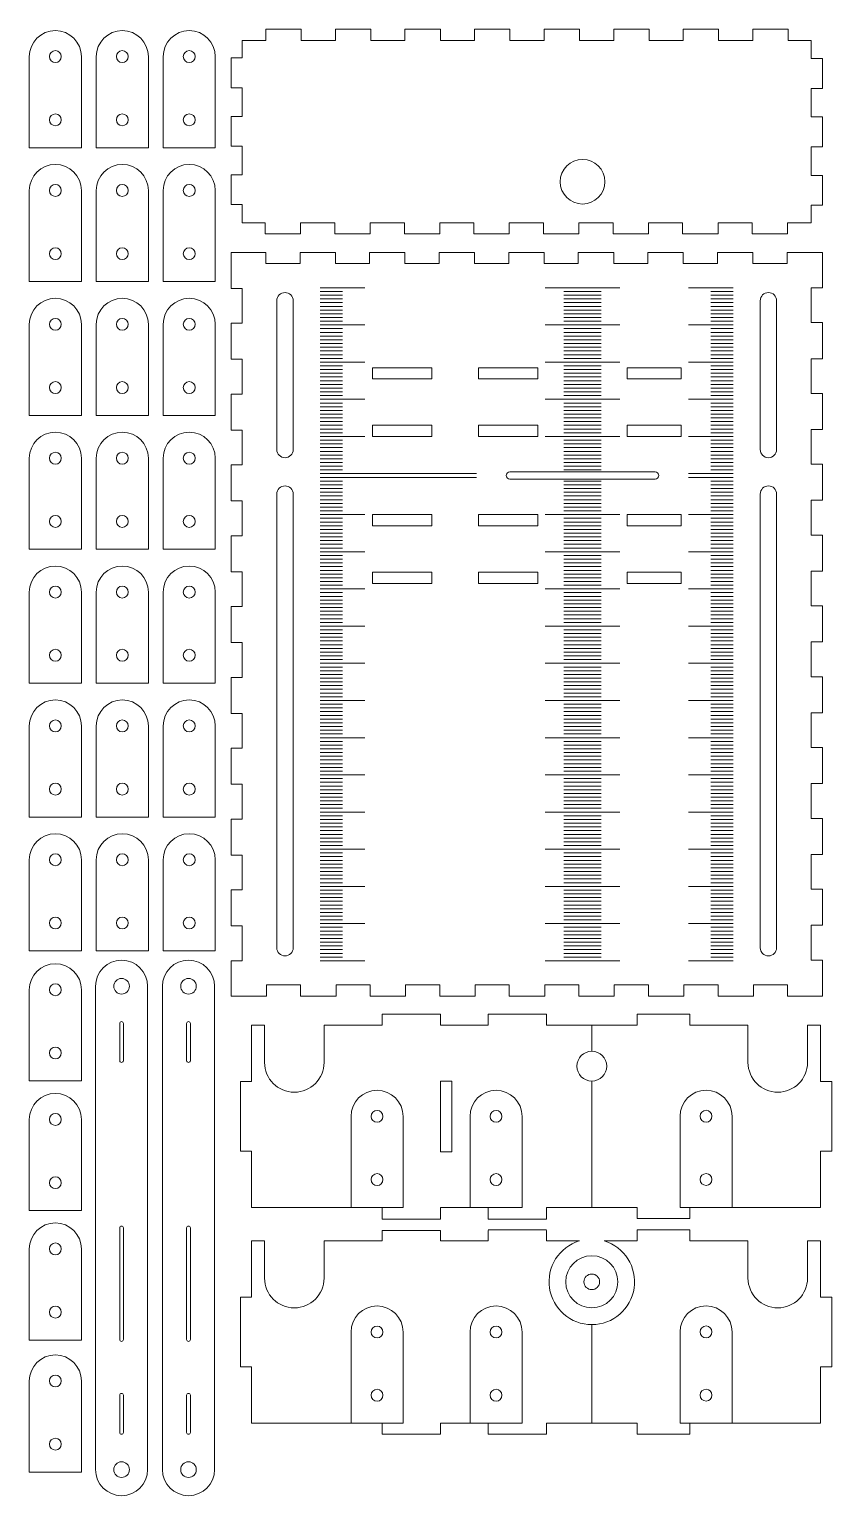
# Model space of a CAD drawing. Extents: x 39 to 549, y 68 to 462.
# Drawn here: x 38.7 to 254.5, y 67.6 to 461.9 of the extents above; entities that cross this region are included whole.
import ezdxf

# ---------------------------------------------------------------- set-up
doc = ezdxf.new("R2010")
doc.units = 0
doc.header["$MEASUREMENT"] = 0
doc.layers.get('0').update_dxf_attribs({"color": 10, "linetype": 'CONTINUOUS', "lineweight": 15})
doc.layers.add('engraving', color=250, linetype='CONTINUOUS', lineweight=0)

msp = doc.modelspace()

# ---------------------------------------------------------------- linework, layer by layer
for p, q in [((105.28, 388.94), (105.28, 348.94)), ((109.68, 348.94), (109.68, 388.94)), ((235.28, 348.94), (235.28, 388.94)), ((239.68, 388.94), (239.68, 348.94)), ((167.98, 342.94), (187.48, 342.94)), ((206.98, 340.94), (167.98, 340.94)), ((187.48, 342.94), (206.98, 342.94)), ((105.28, 336.94), (105.28, 214.94)), ((109.68, 214.94), (109.68, 336.94)), ((235.28, 214.94), (235.28, 336.94)), ((239.68, 336.94), (239.68, 214.94)), ((56.53, 74.59), (56.53, 204.59)), ((70.53, 204.59), (70.53, 74.59)), ((74.53, 74.59), (74.53, 204.59)), ((88.53, 204.59), (88.53, 74.59)), ((63.03, 194.59), (63.03, 184.59)), ((64.03, 194.59), (64.03, 184.59)), ((81.03, 194.59), (81.03, 184.59)), ((82.03, 194.59), (82.03, 184.59)), ((63.03, 109.59), (63.03, 139.59)), ((64.03, 139.59), (64.03, 109.59)), ((81.03, 109.59), (81.03, 139.59)), ((82.03, 139.59), (82.03, 109.59)), ((63.03, 84.59), (63.03, 94.59)), ((64.03, 84.59), (64.03, 94.59)), ((81.03, 84.59), (81.03, 94.59)), ((82.03, 84.59), (82.03, 94.59))]:
    msp.add_line(p, q)
at = {"linetype": 'ByBlock'}
for p, q in [((101.98, 194.1), (101.98, 184.1)), ((117.98, 194.1), (117.98, 184.1)), ((133.64, 197.1), (149.32, 197.1)), ((133.64, 197.1), (133.64, 196.94)), ((133.64, 194.1), (133.64, 196.94)), ((149.32, 197.1), (149.32, 196.94)), ((149.32, 194.1), (149.32, 196.94)), ((161.98, 194.1), (162.14, 194.1)), ((162.14, 197.1), (177.82, 197.1)), ((162.14, 197.1), (162.14, 196.94)), ((162.14, 194.1), (162.14, 196.94)), ((177.82, 197.1), (177.82, 196.94)), ((177.82, 194.1), (177.82, 196.94)), ((177.98, 194.1), (177.82, 194.1)), ((189.98, 187.1), (189.98, 194.1)), ((201.98, 194.1), (202.14, 194.1)), ((202.14, 194.1), (202.14, 197.1)), ((216.32, 197.1), (202.14, 197.1)), ((216.32, 194.1), (216.32, 197.1)), ((216.48, 194.1), (216.32, 194.1)), ((231.98, 194.1), (231.98, 184.1)), ((247.98, 194.1), (247.98, 184.1)), ((251.35, 194.1), (251.48, 194.1)), ((251.48, 194.1), (251.48, 179.1)), ((98.48, 178.94), (95.48, 178.94)), ((95.48, 160.26), (95.48, 178.94)), ((189.98, 179.1), (189.98, 145.1)), ((251.48, 178.94), (254.48, 178.94)), ((254.48, 160.26), (254.48, 178.94)), ((98.48, 160.26), (95.48, 160.26)), ((251.48, 160.26), (254.48, 160.26)), ((133.48, 145.1), (133.64, 145.1)), ((133.64, 145.1), (133.64, 142.1)), ((133.64, 142.1), (133.64, 141.94)), ((149.48, 145.1), (149.32, 145.1)), ((149.32, 145.1), (149.32, 142.1)), ((149.32, 142.1), (149.32, 141.94)), ((161.98, 145.1), (162.14, 145.1)), ((162.14, 145.1), (162.14, 142.1)), ((162.14, 142.1), (162.14, 141.94)), ((177.98, 145.1), (177.82, 145.1)), ((177.82, 145.1), (177.82, 142.1)), ((177.82, 142.1), (177.82, 141.94)), ((201.98, 145.1), (202.14, 145.1)), ((202.14, 145.1), (202.14, 142.1)), ((202.14, 142.1), (216.32, 142.1)), ((216.48, 145.1), (216.32, 145.1)), ((216.32, 145.1), (216.32, 142.1)), ((221.95, 145.12), (222.11, 145.12)), ((149.32, 141.94), (133.64, 141.94)), ((133.64, 136.1), (133.64, 138.94)), ((133.64, 138.94), (149.32, 138.94)), ((149.32, 136.1), (149.32, 138.94)), ((177.82, 141.94), (162.14, 141.94)), ((162.14, 139.1), (177.82, 139.1)), ((162.14, 136.1), (162.14, 138.94)), ((177.82, 136.1), (177.82, 138.94)), ((202.14, 136.1), (202.14, 139.1)), ((216.32, 139.1), (202.14, 139.1)), ((216.32, 136.1), (216.32, 139.1)), ((101.98, 136.1), (101.98, 126.1)), ((117.98, 136.1), (117.98, 126.1)), ((161.98, 136.1), (162.14, 136.1)), ((177.98, 136.1), (177.82, 136.1)), ((201.98, 136.1), (202.14, 136.1)), ((216.48, 136.1), (216.32, 136.1)), ((231.98, 136.1), (231.98, 126.1)), ((247.98, 136.1), (247.98, 126.1)), ((251.35, 136.1), (251.48, 136.1)), ((251.48, 136.1), (251.48, 121.1)), ((98.48, 120.94), (95.48, 120.94)), ((95.48, 102.26), (95.48, 120.94)), ((251.48, 120.94), (254.48, 120.94)), ((254.48, 102.26), (254.48, 120.94)), ((189.98, 113.6), (189.98, 87.1)), ((98.48, 102.26), (95.48, 102.26)), ((251.48, 102.26), (254.48, 102.26)), ((133.48, 87.1), (133.64, 87.1)), ((133.64, 87.1), (133.64, 84.1)), ((149.48, 87.1), (149.32, 87.1)), ((149.32, 87.1), (149.32, 84.1)), ((161.98, 87.1), (162.14, 87.1)), ((162.14, 87.1), (162.14, 84.1)), ((177.98, 87.1), (177.82, 87.1)), ((177.82, 87.1), (177.82, 84.1)), ((201.98, 87.1), (202.14, 87.1)), ((202.14, 87.1), (202.14, 84.1)), ((216.48, 87.1), (216.32, 87.1)), ((216.32, 87.1), (216.32, 84.1)), ((221.95, 87.12), (222.11, 87.12)), ((149.32, 84.1), (133.64, 84.1)), ((177.82, 84.1), (162.14, 84.1)), ((202.14, 84.1), (216.32, 84.1))]:
    msp.add_line(p, q, dxfattribs=at)
for points in [[(38.73, 454.6), (38.73, 430.1), (52.73, 430.1), (52.73, 454.6, 1)], [(56.73, 454.6), (56.73, 430.1), (70.73, 430.1), (70.73, 454.6, 1)], [(74.73, 454.6), (74.73, 430.1), (88.73, 430.1), (88.73, 454.6, 1)], [(38.73, 418.6), (38.73, 394.1), (52.73, 394.1), (52.73, 418.6, 1)], [(56.73, 418.6), (56.73, 394.1), (70.73, 394.1), (70.73, 418.6, 1)], [(74.73, 418.6), (74.73, 394.1), (88.73, 394.1), (88.73, 418.6, 1)], [(38.73, 382.6), (38.73, 358.1), (52.73, 358.1), (52.73, 382.6, 1)], [(56.73, 382.6), (56.73, 358.1), (70.73, 358.1), (70.73, 382.6, 1)], [(74.73, 382.6), (74.73, 358.1), (88.73, 358.1), (88.73, 382.6, 1)], [(38.73, 346.6), (38.73, 322.1), (52.73, 322.1), (52.73, 346.6, 1)], [(56.73, 346.6), (56.73, 322.1), (70.73, 322.1), (70.73, 346.6, 1)], [(74.73, 346.6), (74.73, 322.1), (88.73, 322.1), (88.73, 346.6, 1)], [(38.73, 310.6), (38.73, 286.1), (52.73, 286.1), (52.73, 310.6, 1)], [(56.73, 310.6), (56.73, 286.1), (70.73, 286.1), (70.73, 310.6, 1)], [(74.73, 310.6), (74.73, 286.1), (88.73, 286.1), (88.73, 310.6, 1)], [(38.73, 274.6), (38.73, 250.1), (52.73, 250.1), (52.73, 274.6, 1)], [(56.73, 274.6), (56.73, 250.1), (70.73, 250.1), (70.73, 274.6, 1)], [(74.73, 274.6), (74.73, 250.1), (88.73, 250.1), (88.73, 274.6, 1)], [(38.73, 238.6), (38.73, 214.1), (52.73, 214.1), (52.73, 238.6, 1)], [(56.73, 238.6), (56.73, 214.1), (70.73, 214.1), (70.73, 238.6, 1)], [(74.73, 238.6), (74.73, 214.1), (88.73, 214.1), (88.73, 238.6, 1)], [(38.73, 203.65), (38.73, 179.15), (52.73, 179.15), (52.73, 203.65, 1)], [(38.73, 168.76), (38.73, 144.26), (52.73, 144.26), (52.73, 168.76, 1)], [(38.73, 133.95), (38.73, 109.45), (52.73, 109.45), (52.73, 133.95, 1)], [(38.73, 98.44), (38.73, 73.94), (52.73, 73.94), (52.73, 98.44, 1)]]:
    msp.add_lwpolyline(points, format="xyb", close=True)
for points in [[(92.98, 422.81), (92.98, 414.79), (95.98, 414.79), (95.98, 409.94), (102.17, 409.94), (102.17, 406.94), (111.69, 406.94), (111.69, 409.94), (120.88, 409.94), (120.88, 406.94), (130.39, 406.94), (130.39, 409.94), (139.58, 409.94), (139.58, 406.94), (149.1, 406.94), (149.1, 409.94), (158.29, 409.94), (158.29, 406.94), (167.8, 406.94), (167.8, 409.94), (177, 409.94), (177, 406.94), (186.51, 406.94), (186.51, 409.94), (195.7, 409.94), (195.7, 406.94), (205.21, 406.94), (205.21, 409.94), (214.41, 409.94), (214.41, 406.94), (223.92, 406.94), (223.92, 409.94), (233.11, 409.94), (233.11, 406.94), (242.63, 406.94), (242.63, 409.94), (248.98, 409.94), (248.98, 414.63), (251.98, 414.63), (251.98, 422.65), (248.98, 422.65), (248.98, 430.35), (251.98, 430.35), (251.98, 438.36), (248.98, 438.36), (248.98, 446.06), (251.98, 446.06), (251.98, 454.08), (248.98, 454.08), (248.98, 458.94), (242.79, 458.94), (242.79, 461.94), (233.27, 461.94), (233.27, 458.94), (224.08, 458.94), (224.08, 461.94), (214.57, 461.94), (214.57, 458.94), (205.37, 458.94), (205.37, 461.94), (195.86, 461.94), (195.86, 458.94), (186.67, 458.94), (186.67, 461.94), (177.16, 461.94), (177.16, 458.94), (167.96, 458.94), (167.96, 461.94), (158.45, 461.94), (158.45, 458.94), (149.26, 458.94), (149.26, 461.94), (139.74, 461.94), (139.74, 458.94), (130.55, 458.94), (130.55, 461.94), (121.04, 461.94), (121.04, 458.94), (111.85, 458.94), (111.85, 461.94), (102.33, 461.94), (102.33, 458.94), (95.98, 458.94), (95.98, 454.24), (92.98, 454.24), (92.98, 446.22), (95.98, 446.22), (95.98, 438.52), (92.98, 438.52), (92.98, 430.51), (95.98, 430.51), (95.98, 422.81), (92.98, 422.81)], [(92.98, 211.46), (92.98, 201.94), (102.49, 201.94), (102.49, 204.94), (111.69, 204.94), (111.69, 201.94), (121.2, 201.94), (121.2, 204.94), (130.39, 204.94), (130.39, 201.94), (139.9, 201.94), (139.9, 204.94), (149.1, 204.94), (149.1, 201.94), (158.61, 201.94), (158.61, 204.94), (167.8, 204.94), (167.8, 201.94), (177.32, 201.94), (177.32, 204.94), (186.51, 204.94), (186.51, 201.94), (196.02, 201.94), (196.02, 204.94), (205.21, 204.94), (205.21, 201.94), (214.73, 201.94), (214.73, 204.94), (223.92, 204.94), (223.92, 201.94), (233.43, 201.94), (233.43, 204.94), (242.63, 204.94), (242.63, 201.94), (251.98, 201.94), (251.98, 211.62), (248.98, 211.62), (248.98, 220.98), (251.98, 220.98), (251.98, 230.67), (248.98, 230.67), (248.98, 240.03), (251.98, 240.03), (251.98, 249.72), (248.98, 249.72), (248.98, 259.08), (251.98, 259.08), (251.98, 268.76), (248.98, 268.76), (248.98, 278.13), (251.98, 278.13), (251.98, 287.81), (248.98, 287.81), (248.98, 297.17), (251.98, 297.17), (251.98, 306.86), (248.98, 306.86), (248.98, 316.22), (251.98, 316.22), (251.98, 325.91), (248.98, 325.91), (248.98, 335.27), (251.98, 335.27), (251.98, 344.95), (248.98, 344.95), (248.98, 354.32), (251.98, 354.32), (251.98, 364), (248.98, 364), (248.98, 373.36), (251.98, 373.36), (251.98, 383.05), (248.98, 383.05), (248.98, 392.41), (251.98, 392.41), (251.98, 401.94), (242.47, 401.94), (242.47, 398.94), (233.27, 398.94), (233.27, 401.94), (223.76, 401.94), (223.76, 398.94), (214.57, 398.94), (214.57, 401.94), (205.05, 401.94), (205.05, 398.94), (195.86, 398.94), (195.86, 401.94), (186.35, 401.94), (186.35, 398.94), (177.16, 398.94), (177.16, 401.94), (167.64, 401.94), (167.64, 398.94), (158.45, 398.94), (158.45, 401.94), (148.94, 401.94), (148.94, 398.94), (139.74, 398.94), (139.74, 401.94), (130.23, 401.94), (130.23, 398.94), (121.04, 398.94), (121.04, 401.94), (111.53, 401.94), (111.53, 398.94), (102.33, 398.94), (102.33, 401.94), (92.98, 401.94), (92.98, 392.25), (95.98, 392.25), (95.98, 382.89), (92.98, 382.89), (92.98, 373.2), (95.98, 373.2), (95.98, 363.84), (92.98, 363.84), (92.98, 354.16), (95.98, 354.16), (95.98, 344.79), (92.98, 344.79), (92.98, 335.11), (95.98, 335.11), (95.98, 325.75), (92.98, 325.75), (92.98, 316.06), (95.98, 316.06), (95.98, 306.7), (92.98, 306.7), (92.98, 297.01), (95.98, 297.01), (95.98, 287.65), (92.98, 287.65), (92.98, 277.97), (95.98, 277.97), (95.98, 268.6), (92.98, 268.6), (92.98, 258.92), (95.98, 258.92), (95.98, 249.56), (92.98, 249.56), (92.98, 239.87), (95.98, 239.87), (95.98, 230.51), (92.98, 230.51), (92.98, 220.82), (95.98, 220.82), (95.98, 211.46), (92.98, 211.46)], [(130.98, 367.94), (146.98, 367.94), (146.98, 370.94), (130.98, 370.94)], [(159.48, 370.94), (175.48, 370.94), (175.48, 367.94), (159.48, 367.94)], [(199.48, 370.94), (213.98, 370.94), (213.98, 367.94), (199.48, 367.94)], [(130.98, 355.44), (146.98, 355.44), (146.98, 352.44), (130.98, 352.44)], [(159.48, 355.44), (175.48, 355.44), (175.48, 352.44), (159.48, 352.44)], [(199.48, 352.44), (213.98, 352.44), (213.98, 355.44), (199.48, 355.44)], [(130.98, 331.44), (146.98, 331.44), (146.98, 328.44), (130.98, 328.44)], [(159.48, 328.44), (175.48, 328.44), (175.48, 331.44), (159.48, 331.44)], [(199.48, 328.44), (213.98, 328.44), (213.98, 331.44), (199.48, 331.44)], [(130.98, 315.94), (146.98, 315.94), (146.98, 312.94), (130.98, 312.94)], [(159.48, 315.94), (175.48, 315.94), (175.48, 312.94), (159.48, 312.94)], [(199.48, 315.94), (213.98, 315.94), (213.98, 312.94), (199.48, 312.94)]]:
    msp.add_lwpolyline(points, close=True)
for points in [[(98.48, 194.1), (101.98, 194.1)], [(98.48, 178.94), (98.48, 194.1)], [(117.98, 194.1), (133.64, 194.1)], [(149.32, 194.1), (162.14, 194.1)], [(177.82, 194.1), (202.14, 194.1)], [(216.32, 194.1), (231.98, 194.1)], [(247.98, 194.1), (251.35, 194.1)], [(251.48, 194.1), (251.48, 178.94)], [(98.48, 145.1), (98.48, 160.26)], [(251.48, 160.26), (251.48, 145.1)], [(133.64, 145.1), (98.48, 145.1)], [(162.14, 145.1), (149.32, 145.1)], [(202.14, 145.1), (177.82, 145.1)], [(251.48, 145.1), (216.32, 145.1)], [(98.48, 136.1), (101.98, 136.1)], [(98.48, 120.94), (98.48, 136.1)], [(117.98, 136.1), (133.64, 136.1)], [(149.32, 136.1), (162.14, 136.1)], [(177.82, 136.1), (186.63, 136.1)], [(193.33, 136.1), (202.14, 136.1)], [(216.32, 136.1), (231.98, 136.1)], [(247.98, 136.1), (251.35, 136.1)], [(251.48, 136.1), (251.48, 120.94)], [(98.48, 87.1), (98.48, 102.26)], [(251.48, 102.26), (251.48, 87.1)], [(133.64, 87.1), (98.48, 87.1)], [(162.14, 87.1), (149.32, 87.1)], [(202.14, 87.1), (177.82, 87.1)], [(251.48, 87.1), (216.32, 87.1)]]:
    msp.add_lwpolyline(points, dxfattribs=at)
msp.add_lwpolyline([(152.32, 160.1), (149.32, 160.1), (149.32, 179.1), (152.32, 179.1)], close=True, dxfattribs=at)
for centre, radius in [((45.73, 454.6), 1.6), ((63.73, 454.6), 1.6), ((81.73, 454.6), 1.6), ((45.73, 437.6), 1.6), ((63.73, 437.6), 1.6), ((81.73, 437.6), 1.6), ((187.48, 420.94), 6), ((45.73, 418.6), 1.6), ((63.73, 418.6), 1.6), ((81.73, 418.6), 1.6), ((45.73, 401.6), 1.6), ((63.73, 401.6), 1.6), ((81.73, 401.6), 1.6), ((45.73, 382.6), 1.6), ((63.73, 382.6), 1.6), ((81.73, 382.6), 1.6), ((45.73, 365.6), 1.6), ((63.73, 365.6), 1.6), ((81.73, 365.6), 1.6), ((45.73, 346.6), 1.6), ((63.73, 346.6), 1.6), ((81.73, 346.6), 1.6), ((45.73, 329.6), 1.6), ((63.73, 329.6), 1.6), ((81.73, 329.6), 1.6), ((45.73, 310.6), 1.6), ((63.73, 310.6), 1.6), ((81.73, 310.6), 1.6), ((45.73, 293.6), 1.6), ((63.73, 293.6), 1.6), ((81.73, 293.6), 1.6), ((45.73, 274.6), 1.6), ((63.73, 274.6), 1.6), ((81.73, 274.6), 1.6), ((45.73, 257.6), 1.6), ((63.73, 257.6), 1.6), ((81.73, 257.6), 1.6), ((45.73, 238.6), 1.6), ((63.73, 238.6), 1.6), ((81.73, 238.6), 1.6), ((45.73, 221.6), 1.6), ((63.73, 221.6), 1.6), ((81.73, 221.6), 1.6), ((45.73, 203.65), 1.6), ((63.53, 204.59), 2.1), ((81.53, 204.59), 2.1), ((45.73, 186.65), 1.6), ((45.73, 168.76), 1.6), ((45.73, 151.76), 1.6), ((45.73, 133.95), 1.6), ((189.98, 125.1), 7), ((189.98, 125.1), 2.1), ((45.73, 116.95), 1.6), ((45.73, 98.44), 1.6), ((45.73, 81.44), 1.6), ((63.53, 74.59), 2.1), ((81.53, 74.59), 2.1)]:
    msp.add_circle(centre, radius)
for centre, radius in [((189.98, 183.1), 4), ((132.23, 169.6), 1.6), ((164.23, 169.6), 1.6), ((164.23, 169.6), 1.6), ((220.7, 169.62), 1.6), ((220.7, 169.62), 1.6), ((132.23, 152.6), 1.6), ((164.23, 152.6), 1.6), ((220.7, 152.62), 1.6), ((132.23, 111.6), 1.6), ((164.23, 111.6), 1.6), ((164.23, 111.6), 1.6), ((220.7, 111.62), 1.6), ((220.7, 111.62), 1.6), ((132.23, 94.6), 1.6), ((164.23, 94.6), 1.6), ((220.7, 94.62), 1.6)]:
    msp.add_circle(centre, radius, dxfattribs=at)
for centre, radius, start, end in [((107.48, 388.94), 2.2, 0, 180), ((237.48, 388.94), 2.2, 0, 180), ((107.48, 348.94), 2.2, 180, 0), ((237.48, 348.94), 2.2, 180, 0), ((167.98, 341.94), 1, 90, 270), ((206.98, 341.94), 1, 270, 90), ((107.48, 336.94), 2.2, 0, 180), ((237.48, 336.94), 2.2, 0, 180), ((107.48, 214.94), 2.2, 180, 0), ((237.48, 214.94), 2.2, 180, 0), ((63.53, 204.59), 7, 0, 180), ((81.53, 204.59), 7, 0, 180), ((63.53, 194.59), 0.5, 0, 180), ((81.53, 194.59), 0.5, 0, 180), ((63.53, 184.59), 0.5, 180, 0), ((81.53, 184.59), 0.5, 180, 0), ((63.53, 139.59), 0.5, 0, 180), ((81.53, 139.59), 0.5, 0, 180), ((63.53, 109.59), 0.5, 180, 0), ((81.53, 109.59), 0.5, 180, 0), ((63.53, 94.59), 0.5, 0, 180), ((81.53, 94.59), 0.5, 0, 180), ((63.53, 84.59), 0.5, 180, 0), ((81.53, 84.59), 0.5, 180, 0), ((63.53, 74.59), 7, 180, 0), ((81.53, 74.59), 7, 180, 0)]:
    msp.add_arc(centre, radius, start, end)
for centre, radius, start, end in [((109.98, 184.1), 8, 180, 0), ((239.98, 184.1), 8, 180, 0), ((189.98, 125.1), 11.5, 106.9574, 73.0426), ((109.98, 126.1), 8, 180, 0), ((239.98, 126.1), 8, 180, 0)]:
    msp.add_arc(centre, radius, start, end, dxfattribs=at)
at = {"layer": 'engraving'}
for p, q in [((116.98, 392.44), (128.98, 392.44)), ((116.98, 391.44), (122.98, 391.44)), ((116.98, 390.44), (122.98, 390.44)), ((187.48, 392.44), (177.48, 392.44)), ((187.48, 392.44), (182.48, 392.44)), ((187.48, 391.44), (182.48, 391.44)), ((187.48, 390.44), (182.48, 390.44)), ((187.48, 392.44), (197.48, 392.44)), ((187.48, 392.44), (192.48, 392.44)), ((187.48, 391.44), (192.48, 391.44)), ((187.48, 390.44), (192.48, 390.44)), ((227.98, 392.44), (215.98, 392.44)), ((227.98, 391.44), (221.98, 391.44)), ((227.98, 390.44), (221.98, 390.44)), ((116.98, 389.44), (122.98, 389.44)), ((116.98, 388.44), (122.98, 388.44)), ((116.98, 387.44), (122.98, 387.44)), ((187.48, 389.44), (182.48, 389.44)), ((187.48, 388.44), (182.48, 388.44)), ((187.48, 387.44), (182.48, 387.44)), ((187.48, 389.44), (192.48, 389.44)), ((187.48, 388.44), (192.48, 388.44)), ((187.48, 387.44), (192.48, 387.44)), ((227.98, 389.44), (221.98, 389.44)), ((227.98, 388.44), (221.98, 388.44)), ((227.98, 387.44), (221.98, 387.44)), ((116.98, 386.44), (122.98, 386.44)), ((116.98, 385.44), (122.98, 385.44)), ((116.98, 384.44), (122.98, 384.44)), ((116.98, 383.44), (122.98, 383.44)), ((187.48, 386.44), (182.48, 386.44)), ((187.48, 385.44), (182.48, 385.44)), ((187.48, 384.44), (182.48, 384.44)), ((187.48, 383.44), (182.48, 383.44)), ((187.48, 386.44), (192.48, 386.44)), ((187.48, 385.44), (192.48, 385.44)), ((187.48, 384.44), (192.48, 384.44)), ((187.48, 383.44), (192.48, 383.44)), ((227.98, 386.44), (221.98, 386.44)), ((227.98, 385.44), (221.98, 385.44)), ((227.98, 384.44), (221.98, 384.44)), ((227.98, 383.44), (221.98, 383.44)), ((116.98, 382.44), (128.98, 382.44)), ((116.98, 381.44), (122.98, 381.44)), ((116.98, 380.44), (122.98, 380.44)), ((116.98, 379.44), (122.98, 379.44)), ((187.48, 382.44), (177.48, 382.44)), ((187.48, 382.44), (182.48, 382.44)), ((187.48, 381.44), (182.48, 381.44)), ((187.48, 380.44), (182.48, 380.44)), ((187.48, 379.44), (182.48, 379.44)), ((187.48, 382.44), (197.48, 382.44)), ((187.48, 382.44), (192.48, 382.44)), ((187.48, 381.44), (192.48, 381.44)), ((187.48, 380.44), (192.48, 380.44)), ((187.48, 379.44), (192.48, 379.44)), ((227.98, 382.44), (215.98, 382.44)), ((227.98, 381.44), (221.98, 381.44)), ((227.98, 380.44), (221.98, 380.44)), ((227.98, 379.44), (221.98, 379.44)), ((116.98, 378.44), (122.98, 378.44)), ((116.98, 377.44), (122.98, 377.44)), ((116.98, 376.44), (122.98, 376.44)), ((116.98, 375.44), (122.98, 375.44)), ((187.48, 378.44), (182.48, 378.44)), ((187.48, 377.44), (182.48, 377.44)), ((187.48, 376.44), (182.48, 376.44)), ((187.48, 375.44), (182.48, 375.44)), ((187.48, 378.44), (192.48, 378.44)), ((187.48, 377.44), (192.48, 377.44)), ((187.48, 376.44), (192.48, 376.44)), ((187.48, 375.44), (192.48, 375.44)), ((227.98, 378.44), (221.98, 378.44)), ((227.98, 377.44), (221.98, 377.44)), ((227.98, 376.44), (221.98, 376.44)), ((227.98, 375.44), (221.98, 375.44)), ((116.98, 374.44), (122.98, 374.44)), ((116.98, 373.44), (122.98, 373.44)), ((116.98, 372.44), (128.98, 372.44)), ((116.98, 371.44), (122.98, 371.44)), ((187.48, 372.44), (177.48, 372.44)), ((187.48, 374.44), (182.48, 374.44)), ((187.48, 373.44), (182.48, 373.44)), ((187.48, 372.44), (182.48, 372.44)), ((187.48, 371.44), (182.48, 371.44)), ((187.48, 374.44), (192.48, 374.44)), ((187.48, 373.44), (192.48, 373.44)), ((187.48, 372.44), (197.48, 372.44)), ((187.48, 372.44), (192.48, 372.44)), ((187.48, 371.44), (192.48, 371.44)), ((227.98, 372.44), (215.98, 372.44)), ((227.98, 374.44), (221.98, 374.44)), ((227.98, 373.44), (221.98, 373.44)), ((227.98, 371.44), (221.98, 371.44)), ((116.98, 370.44), (122.98, 370.44)), ((116.98, 369.44), (122.98, 369.44)), ((116.98, 368.44), (122.98, 368.44)), ((116.98, 367.44), (122.98, 367.44)), ((187.48, 370.44), (182.48, 370.44)), ((187.48, 369.44), (182.48, 369.44)), ((187.48, 368.44), (182.48, 368.44)), ((187.48, 367.44), (182.48, 367.44)), ((187.48, 370.44), (192.48, 370.44)), ((187.48, 369.44), (192.48, 369.44)), ((187.48, 368.44), (192.48, 368.44)), ((187.48, 367.44), (192.48, 367.44)), ((227.98, 370.44), (221.98, 370.44)), ((227.98, 369.44), (221.98, 369.44)), ((227.98, 368.44), (221.98, 368.44)), ((227.98, 367.44), (221.98, 367.44)), ((116.98, 366.44), (122.98, 366.44)), ((116.98, 365.44), (122.98, 365.44)), ((116.98, 364.44), (122.98, 364.44)), ((116.98, 363.44), (122.98, 363.44)), ((187.48, 366.44), (182.48, 366.44)), ((187.48, 365.44), (182.48, 365.44)), ((187.48, 364.44), (182.48, 364.44)), ((187.48, 363.44), (182.48, 363.44)), ((187.48, 366.44), (192.48, 366.44)), ((187.48, 365.44), (192.48, 365.44)), ((187.48, 364.44), (192.48, 364.44)), ((187.48, 363.44), (192.48, 363.44)), ((227.98, 366.44), (221.98, 366.44)), ((227.98, 365.44), (221.98, 365.44)), ((227.98, 364.44), (221.98, 364.44)), ((227.98, 363.44), (221.98, 363.44)), ((116.98, 362.44), (128.98, 362.44)), ((116.98, 361.44), (122.98, 361.44)), ((116.98, 360.44), (122.98, 360.44)), ((116.98, 359.44), (122.98, 359.44)), ((187.48, 362.44), (177.48, 362.44)), ((187.48, 362.44), (182.48, 362.44)), ((187.48, 361.44), (182.48, 361.44)), ((187.48, 360.44), (182.48, 360.44)), ((187.48, 359.44), (182.48, 359.44)), ((187.48, 362.44), (197.48, 362.44)), ((187.48, 362.44), (192.48, 362.44)), ((187.48, 361.44), (192.48, 361.44)), ((187.48, 360.44), (192.48, 360.44)), ((187.48, 359.44), (192.48, 359.44)), ((227.98, 362.44), (215.98, 362.44)), ((227.98, 361.44), (221.98, 361.44)), ((227.98, 360.44), (221.98, 360.44)), ((227.98, 359.44), (221.98, 359.44)), ((116.98, 358.44), (122.98, 358.44)), ((116.98, 357.44), (122.98, 357.44)), ((116.98, 356.44), (122.98, 356.44)), ((116.98, 355.44), (122.98, 355.44)), ((187.48, 358.44), (182.48, 358.44)), ((187.48, 357.44), (182.48, 357.44)), ((187.48, 356.44), (182.48, 356.44)), ((187.48, 355.44), (182.48, 355.44)), ((187.48, 358.44), (192.48, 358.44)), ((187.48, 357.44), (192.48, 357.44)), ((187.48, 356.44), (192.48, 356.44)), ((187.48, 355.44), (192.48, 355.44)), ((227.98, 358.44), (221.98, 358.44)), ((227.98, 357.44), (221.98, 357.44)), ((227.98, 356.44), (221.98, 356.44)), ((227.98, 355.44), (221.98, 355.44)), ((116.98, 354.44), (122.98, 354.44)), ((116.98, 353.44), (122.98, 353.44)), ((116.98, 352.44), (128.98, 352.44)), ((116.98, 351.44), (122.98, 351.44)), ((187.48, 352.44), (177.48, 352.44)), ((187.48, 354.44), (182.48, 354.44)), ((187.48, 353.44), (182.48, 353.44)), ((187.48, 351.44), (182.48, 351.44)), ((187.48, 354.44), (192.48, 354.44)), ((187.48, 353.44), (192.48, 353.44)), ((187.48, 352.44), (197.48, 352.44)), ((187.48, 351.44), (192.48, 351.44)), ((227.98, 352.44), (215.98, 352.44)), ((227.98, 354.44), (221.98, 354.44)), ((227.98, 353.44), (221.98, 353.44)), ((227.98, 351.44), (221.98, 351.44)), ((116.98, 350.44), (122.98, 350.44)), ((116.98, 349.44), (122.98, 349.44)), ((116.98, 348.44), (122.98, 348.44)), ((116.98, 347.44), (122.98, 347.44)), ((187.48, 350.44), (182.48, 350.44)), ((187.48, 349.44), (182.48, 349.44)), ((187.48, 348.44), (182.48, 348.44)), ((187.48, 347.44), (182.48, 347.44)), ((187.48, 350.44), (192.48, 350.44)), ((187.48, 349.44), (192.48, 349.44)), ((187.48, 348.44), (192.48, 348.44)), ((187.48, 347.44), (192.48, 347.44)), ((227.98, 350.44), (221.98, 350.44)), ((227.98, 349.44), (221.98, 349.44)), ((227.98, 348.44), (221.98, 348.44)), ((227.98, 347.44), (221.98, 347.44)), ((116.98, 346.44), (122.98, 346.44)), ((116.98, 345.44), (122.98, 345.44)), ((116.98, 344.44), (122.98, 344.44)), ((116.98, 343.44), (122.98, 343.44)), ((187.48, 346.44), (182.48, 346.44)), ((187.48, 345.44), (182.48, 345.44)), ((187.48, 344.44), (182.48, 344.44)), ((187.48, 343.44), (182.48, 343.44)), ((187.48, 346.44), (192.48, 346.44)), ((187.48, 345.44), (192.48, 345.44)), ((187.48, 344.44), (192.48, 344.44)), ((187.48, 343.44), (192.48, 343.44)), ((227.98, 346.44), (221.98, 346.44)), ((227.98, 345.44), (221.98, 345.44)), ((227.98, 344.44), (221.98, 344.44)), ((227.98, 343.44), (221.98, 343.44)), ((116.98, 342.44), (128.98, 342.44)), ((116.98, 341.44), (128.98, 341.44)), ((116.98, 340.44), (122.98, 340.44)), ((116.98, 339.44), (122.98, 339.44)), ((128.98, 342.44), (138.98, 342.44)), ((128.98, 341.44), (158.98, 341.44)), ((138.98, 342.44), (158.98, 342.44)), ((187.48, 340.44), (182.48, 340.44)), ((187.48, 339.44), (182.48, 339.44)), ((187.48, 340.44), (192.48, 340.44)), ((187.48, 339.44), (192.48, 339.44)), ((227.98, 342.44), (215.98, 342.44)), ((227.98, 341.44), (215.98, 341.44)), ((227.98, 340.44), (221.98, 340.44)), ((227.98, 339.44), (221.98, 339.44)), ((116.98, 338.44), (122.98, 338.44)), ((116.98, 337.44), (122.98, 337.44)), ((116.98, 336.44), (122.98, 336.44)), ((116.98, 335.44), (122.98, 335.44)), ((187.48, 338.44), (182.48, 338.44)), ((187.48, 337.44), (182.48, 337.44)), ((187.48, 336.44), (182.48, 336.44)), ((187.48, 335.44), (182.48, 335.44)), ((187.48, 338.44), (192.48, 338.44)), ((187.48, 337.44), (192.48, 337.44)), ((187.48, 336.44), (192.48, 336.44)), ((187.48, 335.44), (192.48, 335.44)), ((227.98, 338.44), (221.98, 338.44)), ((227.98, 337.44), (221.98, 337.44)), ((227.98, 336.44), (221.98, 336.44)), ((227.98, 335.44), (221.98, 335.44)), ((116.98, 334.44), (122.98, 334.44)), ((116.98, 333.44), (122.98, 333.44)), ((116.98, 332.44), (122.98, 332.44)), ((116.98, 331.44), (128.98, 331.44)), ((187.48, 331.44), (177.48, 331.44)), ((187.48, 334.44), (182.48, 334.44)), ((187.48, 333.44), (182.48, 333.44)), ((187.48, 332.44), (182.48, 332.44)), ((187.48, 334.44), (192.48, 334.44)), ((187.48, 333.44), (192.48, 333.44)), ((187.48, 332.44), (192.48, 332.44)), ((187.48, 331.44), (197.48, 331.44)), ((227.98, 331.44), (215.98, 331.44)), ((227.98, 334.44), (221.98, 334.44)), ((227.98, 333.44), (221.98, 333.44)), ((227.98, 332.44), (221.98, 332.44)), ((116.98, 330.44), (122.98, 330.44)), ((116.98, 329.44), (122.98, 329.44)), ((116.98, 328.44), (122.98, 328.44)), ((116.98, 327.44), (122.98, 327.44)), ((187.48, 330.44), (182.48, 330.44)), ((187.48, 329.44), (182.48, 329.44)), ((187.48, 328.44), (182.48, 328.44)), ((187.48, 327.44), (182.48, 327.44)), ((187.48, 330.44), (192.48, 330.44)), ((187.48, 329.44), (192.48, 329.44)), ((187.48, 328.44), (192.48, 328.44)), ((187.48, 327.44), (192.48, 327.44)), ((227.98, 330.44), (221.98, 330.44)), ((227.98, 329.44), (221.98, 329.44)), ((227.98, 328.44), (221.98, 328.44)), ((227.98, 327.44), (221.98, 327.44)), ((116.98, 326.44), (122.98, 326.44)), ((116.98, 325.44), (122.98, 325.44)), ((116.98, 324.44), (122.98, 324.44)), ((116.98, 323.44), (122.98, 323.44)), ((187.48, 326.44), (182.48, 326.44)), ((187.48, 325.44), (182.48, 325.44)), ((187.48, 324.44), (182.48, 324.44)), ((187.48, 323.44), (182.48, 323.44)), ((187.48, 326.44), (192.48, 326.44)), ((187.48, 325.44), (192.48, 325.44)), ((187.48, 324.44), (192.48, 324.44)), ((187.48, 323.44), (192.48, 323.44)), ((227.98, 326.44), (221.98, 326.44)), ((227.98, 325.44), (221.98, 325.44)), ((227.98, 324.44), (221.98, 324.44)), ((227.98, 323.44), (221.98, 323.44)), ((116.98, 322.44), (122.98, 322.44)), ((116.98, 321.44), (128.98, 321.44)), ((116.98, 320.44), (122.98, 320.44)), ((116.98, 319.44), (122.98, 319.44)), ((187.48, 321.44), (177.48, 321.44)), ((187.48, 322.44), (182.48, 322.44)), ((187.48, 321.44), (182.48, 321.44)), ((187.48, 320.44), (182.48, 320.44)), ((187.48, 319.44), (182.48, 319.44)), ((187.48, 322.44), (192.48, 322.44)), ((187.48, 321.44), (197.48, 321.44)), ((187.48, 321.44), (192.48, 321.44)), ((187.48, 320.44), (192.48, 320.44)), ((187.48, 319.44), (192.48, 319.44)), ((227.98, 321.44), (215.98, 321.44)), ((227.98, 322.44), (221.98, 322.44)), ((227.98, 320.44), (221.98, 320.44)), ((227.98, 319.44), (221.98, 319.44)), ((116.98, 318.44), (122.98, 318.44)), ((116.98, 317.44), (122.98, 317.44)), ((116.98, 316.44), (122.98, 316.44)), ((187.48, 318.44), (182.48, 318.44)), ((187.48, 317.44), (182.48, 317.44)), ((187.48, 316.44), (182.48, 316.44)), ((187.48, 318.44), (192.48, 318.44)), ((187.48, 317.44), (192.48, 317.44)), ((187.48, 316.44), (192.48, 316.44)), ((227.98, 318.44), (221.98, 318.44)), ((227.98, 317.44), (221.98, 317.44)), ((227.98, 316.44), (221.98, 316.44)), ((116.98, 315.44), (122.98, 315.44)), ((116.98, 314.44), (122.98, 314.44)), ((116.98, 313.44), (122.98, 313.44)), ((116.98, 312.44), (122.98, 312.44)), ((187.48, 315.44), (182.48, 315.44)), ((187.48, 314.44), (182.48, 314.44)), ((187.48, 313.44), (182.48, 313.44)), ((187.48, 312.44), (182.48, 312.44)), ((187.48, 315.44), (192.48, 315.44)), ((187.48, 314.44), (192.48, 314.44)), ((187.48, 313.44), (192.48, 313.44)), ((187.48, 312.44), (192.48, 312.44)), ((227.98, 315.44), (221.98, 315.44)), ((227.98, 314.44), (221.98, 314.44)), ((227.98, 313.44), (221.98, 313.44)), ((227.98, 312.44), (221.98, 312.44)), ((116.98, 311.44), (128.98, 311.44)), ((116.98, 310.44), (122.98, 310.44)), ((116.98, 309.44), (122.98, 309.44)), ((116.98, 308.44), (122.98, 308.44)), ((187.48, 311.44), (177.48, 311.44)), ((187.48, 311.44), (182.48, 311.44)), ((187.48, 310.44), (182.48, 310.44)), ((187.48, 309.44), (182.48, 309.44)), ((187.48, 308.44), (182.48, 308.44)), ((187.48, 311.44), (197.48, 311.44)), ((187.48, 311.44), (192.48, 311.44)), ((187.48, 310.44), (192.48, 310.44)), ((187.48, 309.44), (192.48, 309.44)), ((187.48, 308.44), (192.48, 308.44)), ((227.98, 311.44), (215.98, 311.44)), ((227.98, 310.44), (221.98, 310.44)), ((227.98, 309.44), (221.98, 309.44)), ((227.98, 308.44), (221.98, 308.44)), ((116.98, 307.44), (122.98, 307.44)), ((116.98, 306.44), (122.98, 306.44)), ((116.98, 305.44), (122.98, 305.44)), ((116.98, 304.44), (122.98, 304.44)), ((187.48, 307.44), (182.48, 307.44)), ((187.48, 306.44), (182.48, 306.44)), ((187.48, 305.44), (182.48, 305.44)), ((187.48, 304.44), (182.48, 304.44)), ((187.48, 307.44), (192.48, 307.44)), ((187.48, 306.44), (192.48, 306.44)), ((187.48, 305.44), (192.48, 305.44)), ((187.48, 304.44), (192.48, 304.44)), ((227.98, 307.44), (221.98, 307.44)), ((227.98, 306.44), (221.98, 306.44)), ((227.98, 305.44), (221.98, 305.44)), ((227.98, 304.44), (221.98, 304.44)), ((116.98, 303.44), (122.98, 303.44)), ((116.98, 302.44), (122.98, 302.44)), ((116.98, 301.44), (128.98, 301.44)), ((116.98, 300.44), (122.98, 300.44)), ((187.48, 301.44), (177.48, 301.44)), ((187.48, 303.44), (182.48, 303.44)), ((187.48, 302.44), (182.48, 302.44)), ((187.48, 301.44), (182.48, 301.44)), ((187.48, 300.44), (182.48, 300.44)), ((187.48, 303.44), (192.48, 303.44)), ((187.48, 302.44), (192.48, 302.44)), ((187.48, 301.44), (197.48, 301.44)), ((187.48, 301.44), (192.48, 301.44)), ((187.48, 300.44), (192.48, 300.44)), ((227.98, 301.44), (215.98, 301.44)), ((227.98, 303.44), (221.98, 303.44)), ((227.98, 302.44), (221.98, 302.44)), ((227.98, 300.44), (221.98, 300.44)), ((116.98, 299.44), (122.98, 299.44)), ((116.98, 298.44), (122.98, 298.44)), ((116.98, 297.44), (122.98, 297.44)), ((116.98, 296.44), (122.98, 296.44)), ((187.48, 299.44), (182.48, 299.44)), ((187.48, 298.44), (182.48, 298.44)), ((187.48, 297.44), (182.48, 297.44)), ((187.48, 296.44), (182.48, 296.44)), ((187.48, 299.44), (192.48, 299.44)), ((187.48, 298.44), (192.48, 298.44)), ((187.48, 297.44), (192.48, 297.44)), ((187.48, 296.44), (192.48, 296.44)), ((227.98, 299.44), (221.98, 299.44)), ((227.98, 298.44), (221.98, 298.44)), ((227.98, 297.44), (221.98, 297.44)), ((227.98, 296.44), (221.98, 296.44)), ((116.98, 295.44), (122.98, 295.44)), ((116.98, 294.44), (122.98, 294.44)), ((116.98, 293.44), (122.98, 293.44)), ((116.98, 292.44), (122.98, 292.44)), ((187.48, 295.44), (182.48, 295.44)), ((187.48, 294.44), (182.48, 294.44)), ((187.48, 293.44), (182.48, 293.44)), ((187.48, 292.44), (182.48, 292.44)), ((187.48, 295.44), (192.48, 295.44)), ((187.48, 294.44), (192.48, 294.44)), ((187.48, 293.44), (192.48, 293.44)), ((187.48, 292.44), (192.48, 292.44)), ((227.98, 295.44), (221.98, 295.44)), ((227.98, 294.44), (221.98, 294.44)), ((227.98, 293.44), (221.98, 293.44)), ((227.98, 292.44), (221.98, 292.44)), ((116.98, 291.44), (128.98, 291.44)), ((116.98, 290.44), (122.98, 290.44)), ((116.98, 289.44), (122.98, 289.44)), ((116.98, 288.44), (122.98, 288.44)), ((187.48, 291.44), (177.48, 291.44)), ((187.48, 291.44), (182.48, 291.44)), ((187.48, 290.44), (182.48, 290.44)), ((187.48, 289.44), (182.48, 289.44)), ((187.48, 288.44), (182.48, 288.44)), ((187.48, 291.44), (197.48, 291.44)), ((187.48, 291.44), (192.48, 291.44)), ((187.48, 290.44), (192.48, 290.44)), ((187.48, 289.44), (192.48, 289.44)), ((187.48, 288.44), (192.48, 288.44)), ((227.98, 291.44), (215.98, 291.44)), ((227.98, 290.44), (221.98, 290.44)), ((227.98, 289.44), (221.98, 289.44)), ((227.98, 288.44), (221.98, 288.44)), ((116.98, 287.44), (122.98, 287.44)), ((116.98, 286.44), (122.98, 286.44)), ((116.98, 285.44), (122.98, 285.44)), ((116.98, 284.44), (122.98, 284.44)), ((187.48, 287.44), (182.48, 287.44)), ((187.48, 286.44), (182.48, 286.44)), ((187.48, 285.44), (182.48, 285.44)), ((187.48, 284.44), (182.48, 284.44)), ((187.48, 287.44), (192.48, 287.44)), ((187.48, 286.44), (192.48, 286.44)), ((187.48, 285.44), (192.48, 285.44)), ((187.48, 284.44), (192.48, 284.44)), ((227.98, 287.44), (221.98, 287.44)), ((227.98, 286.44), (221.98, 286.44)), ((227.98, 285.44), (221.98, 285.44)), ((227.98, 284.44), (221.98, 284.44)), ((116.98, 283.44), (122.98, 283.44)), ((116.98, 282.44), (122.98, 282.44)), ((116.98, 281.44), (128.98, 281.44)), ((116.98, 280.44), (122.98, 280.44)), ((187.48, 281.44), (177.48, 281.44)), ((187.48, 283.44), (182.48, 283.44)), ((187.48, 282.44), (182.48, 282.44)), ((187.48, 281.44), (182.48, 281.44)), ((187.48, 280.44), (182.48, 280.44)), ((187.48, 283.44), (192.48, 283.44)), ((187.48, 282.44), (192.48, 282.44)), ((187.48, 281.44), (197.48, 281.44)), ((187.48, 281.44), (192.48, 281.44)), ((187.48, 280.44), (192.48, 280.44)), ((227.98, 281.44), (215.98, 281.44)), ((227.98, 283.44), (221.98, 283.44)), ((227.98, 282.44), (221.98, 282.44)), ((227.98, 280.44), (221.98, 280.44)), ((116.98, 279.44), (122.98, 279.44)), ((116.98, 278.44), (122.98, 278.44)), ((116.98, 277.44), (122.98, 277.44)), ((116.98, 276.44), (122.98, 276.44)), ((187.48, 279.44), (182.48, 279.44)), ((187.48, 278.44), (182.48, 278.44)), ((187.48, 277.44), (182.48, 277.44)), ((187.48, 276.44), (182.48, 276.44)), ((187.48, 279.44), (192.48, 279.44)), ((187.48, 278.44), (192.48, 278.44)), ((187.48, 277.44), (192.48, 277.44)), ((187.48, 276.44), (192.48, 276.44)), ((227.98, 279.44), (221.98, 279.44)), ((227.98, 278.44), (221.98, 278.44)), ((227.98, 277.44), (221.98, 277.44)), ((227.98, 276.44), (221.98, 276.44)), ((116.98, 275.44), (122.98, 275.44)), ((116.98, 274.44), (122.98, 274.44)), ((116.98, 273.44), (122.98, 273.44)), ((116.98, 272.44), (122.98, 272.44)), ((187.48, 275.44), (182.48, 275.44)), ((187.48, 274.44), (182.48, 274.44)), ((187.48, 273.44), (182.48, 273.44)), ((187.48, 272.44), (182.48, 272.44)), ((187.48, 275.44), (192.48, 275.44)), ((187.48, 274.44), (192.48, 274.44)), ((187.48, 273.44), (192.48, 273.44)), ((187.48, 272.44), (192.48, 272.44)), ((227.98, 275.44), (221.98, 275.44)), ((227.98, 274.44), (221.98, 274.44)), ((227.98, 273.44), (221.98, 273.44)), ((227.98, 272.44), (221.98, 272.44)), ((116.98, 271.44), (128.98, 271.44)), ((116.98, 270.44), (122.98, 270.44)), ((116.98, 269.44), (122.98, 269.44)), ((116.98, 268.44), (122.98, 268.44)), ((187.48, 271.44), (177.48, 271.44)), ((187.48, 271.44), (182.48, 271.44)), ((187.48, 270.44), (182.48, 270.44)), ((187.48, 269.44), (182.48, 269.44)), ((187.48, 268.44), (182.48, 268.44)), ((187.48, 271.44), (197.48, 271.44)), ((187.48, 271.44), (192.48, 271.44)), ((187.48, 270.44), (192.48, 270.44)), ((187.48, 269.44), (192.48, 269.44)), ((187.48, 268.44), (192.48, 268.44)), ((227.98, 271.44), (215.98, 271.44)), ((227.98, 270.44), (221.98, 270.44)), ((227.98, 269.44), (221.98, 269.44)), ((227.98, 268.44), (221.98, 268.44)), ((116.98, 267.44), (122.98, 267.44)), ((116.98, 266.44), (122.98, 266.44)), ((116.98, 265.44), (122.98, 265.44)), ((116.98, 264.44), (122.98, 264.44)), ((187.48, 267.44), (182.48, 267.44)), ((187.48, 266.44), (182.48, 266.44)), ((187.48, 265.44), (182.48, 265.44)), ((187.48, 264.44), (182.48, 264.44)), ((187.48, 267.44), (192.48, 267.44)), ((187.48, 266.44), (192.48, 266.44)), ((187.48, 265.44), (192.48, 265.44)), ((187.48, 264.44), (192.48, 264.44)), ((227.98, 267.44), (221.98, 267.44)), ((227.98, 266.44), (221.98, 266.44)), ((227.98, 265.44), (221.98, 265.44)), ((227.98, 264.44), (221.98, 264.44)), ((116.98, 263.44), (122.98, 263.44)), ((116.98, 262.44), (122.98, 262.44)), ((116.98, 261.44), (128.98, 261.44)), ((116.98, 260.44), (122.98, 260.44)), ((187.48, 261.44), (177.48, 261.44)), ((187.48, 263.44), (182.48, 263.44)), ((187.48, 262.44), (182.48, 262.44)), ((187.48, 261.44), (182.48, 261.44)), ((187.48, 260.44), (182.48, 260.44)), ((187.48, 263.44), (192.48, 263.44)), ((187.48, 262.44), (192.48, 262.44)), ((187.48, 261.44), (197.48, 261.44)), ((187.48, 261.44), (192.48, 261.44)), ((187.48, 260.44), (192.48, 260.44)), ((227.98, 261.44), (215.98, 261.44)), ((227.98, 263.44), (221.98, 263.44)), ((227.98, 262.44), (221.98, 262.44)), ((227.98, 260.44), (221.98, 260.44)), ((116.98, 259.44), (122.98, 259.44)), ((116.98, 258.44), (122.98, 258.44)), ((116.98, 257.44), (122.98, 257.44)), ((116.98, 256.44), (122.98, 256.44)), ((187.48, 259.44), (182.48, 259.44)), ((187.48, 258.44), (182.48, 258.44)), ((187.48, 257.44), (182.48, 257.44)), ((187.48, 256.44), (182.48, 256.44)), ((187.48, 259.44), (192.48, 259.44)), ((187.48, 258.44), (192.48, 258.44)), ((187.48, 257.44), (192.48, 257.44)), ((187.48, 256.44), (192.48, 256.44)), ((227.98, 259.44), (221.98, 259.44)), ((227.98, 258.44), (221.98, 258.44)), ((227.98, 257.44), (221.98, 257.44)), ((227.98, 256.44), (221.98, 256.44)), ((116.98, 255.44), (122.98, 255.44)), ((116.98, 254.44), (122.98, 254.44)), ((116.98, 253.44), (122.98, 253.44)), ((116.98, 252.44), (122.98, 252.44)), ((187.48, 255.44), (182.48, 255.44)), ((187.48, 254.44), (182.48, 254.44)), ((187.48, 253.44), (182.48, 253.44)), ((187.48, 252.44), (182.48, 252.44)), ((187.48, 255.44), (192.48, 255.44)), ((187.48, 254.44), (192.48, 254.44)), ((187.48, 253.44), (192.48, 253.44)), ((187.48, 252.44), (192.48, 252.44)), ((227.98, 255.44), (221.98, 255.44)), ((227.98, 254.44), (221.98, 254.44)), ((227.98, 253.44), (221.98, 253.44)), ((227.98, 252.44), (221.98, 252.44)), ((116.98, 251.44), (128.98, 251.44)), ((116.98, 250.44), (122.98, 250.44)), ((116.98, 249.44), (122.98, 249.44)), ((187.48, 251.44), (177.48, 251.44)), ((187.48, 251.44), (182.48, 251.44)), ((187.48, 250.44), (182.48, 250.44)), ((187.48, 249.44), (182.48, 249.44)), ((187.48, 251.44), (197.48, 251.44)), ((187.48, 251.44), (192.48, 251.44)), ((187.48, 250.44), (192.48, 250.44)), ((187.48, 249.44), (192.48, 249.44)), ((227.98, 251.44), (215.98, 251.44)), ((227.98, 250.44), (221.98, 250.44)), ((227.98, 249.44), (221.98, 249.44)), ((116.98, 248.44), (122.98, 248.44)), ((116.98, 247.44), (122.98, 247.44)), ((116.98, 246.44), (122.98, 246.44)), ((116.98, 245.44), (122.98, 245.44)), ((187.48, 248.44), (182.48, 248.44)), ((187.48, 247.44), (182.48, 247.44)), ((187.48, 246.44), (182.48, 246.44)), ((187.48, 245.44), (182.48, 245.44)), ((187.48, 248.44), (192.48, 248.44)), ((187.48, 247.44), (192.48, 247.44)), ((187.48, 246.44), (192.48, 246.44)), ((187.48, 245.44), (192.48, 245.44)), ((227.98, 248.44), (221.98, 248.44)), ((227.98, 247.44), (221.98, 247.44)), ((227.98, 246.44), (221.98, 246.44)), ((227.98, 245.44), (221.98, 245.44)), ((116.98, 244.44), (122.98, 244.44)), ((116.98, 243.44), (122.98, 243.44)), ((116.98, 242.44), (122.98, 242.44)), ((116.98, 241.44), (128.98, 241.44)), ((116.98, 241.44), (122.98, 241.44)), ((187.48, 241.44), (177.48, 241.44)), ((187.48, 244.44), (182.48, 244.44)), ((187.48, 243.44), (182.48, 243.44)), ((187.48, 242.44), (182.48, 242.44)), ((187.48, 241.44), (182.48, 241.44)), ((187.48, 244.44), (192.48, 244.44)), ((187.48, 243.44), (192.48, 243.44)), ((187.48, 242.44), (192.48, 242.44)), ((187.48, 241.44), (197.48, 241.44)), ((187.48, 241.44), (192.48, 241.44)), ((227.98, 241.44), (215.98, 241.44)), ((227.98, 244.44), (221.98, 244.44)), ((227.98, 243.44), (221.98, 243.44)), ((227.98, 242.44), (221.98, 242.44)), ((227.98, 241.44), (221.98, 241.44)), ((116.98, 240.44), (122.98, 240.44)), ((116.98, 239.44), (122.98, 239.44)), ((116.98, 238.44), (122.98, 238.44)), ((116.98, 237.44), (122.98, 237.44)), ((187.48, 240.44), (182.48, 240.44)), ((187.48, 239.44), (182.48, 239.44)), ((187.48, 238.44), (182.48, 238.44)), ((187.48, 237.44), (182.48, 237.44)), ((187.48, 240.44), (192.48, 240.44)), ((187.48, 239.44), (192.48, 239.44)), ((187.48, 238.44), (192.48, 238.44)), ((187.48, 237.44), (192.48, 237.44)), ((227.98, 240.44), (221.98, 240.44)), ((227.98, 239.44), (221.98, 239.44)), ((227.98, 238.44), (221.98, 238.44)), ((227.98, 237.44), (221.98, 237.44)), ((116.98, 236.44), (122.98, 236.44)), ((116.98, 235.44), (122.98, 235.44)), ((116.98, 234.44), (122.98, 234.44)), ((116.98, 233.44), (122.98, 233.44)), ((187.48, 236.44), (182.48, 236.44)), ((187.48, 235.44), (182.48, 235.44)), ((187.48, 234.44), (182.48, 234.44)), ((187.48, 233.44), (182.48, 233.44)), ((187.48, 236.44), (192.48, 236.44)), ((187.48, 235.44), (192.48, 235.44)), ((187.48, 234.44), (192.48, 234.44)), ((187.48, 233.44), (192.48, 233.44)), ((227.98, 236.44), (221.98, 236.44)), ((227.98, 235.44), (221.98, 235.44)), ((227.98, 234.44), (221.98, 234.44)), ((227.98, 233.44), (221.98, 233.44)), ((116.98, 232.44), (122.98, 232.44)), ((116.98, 231.44), (128.98, 231.44)), ((116.98, 230.44), (122.98, 230.44)), ((116.98, 229.44), (122.98, 229.44)), ((187.48, 231.44), (177.48, 231.44)), ((187.48, 232.44), (182.48, 232.44)), ((187.48, 231.44), (182.48, 231.44)), ((187.48, 230.44), (182.48, 230.44)), ((187.48, 229.44), (182.48, 229.44)), ((187.48, 232.44), (192.48, 232.44)), ((187.48, 231.44), (197.48, 231.44)), ((187.48, 231.44), (192.48, 231.44)), ((187.48, 230.44), (192.48, 230.44)), ((187.48, 229.44), (192.48, 229.44)), ((227.98, 231.44), (215.98, 231.44)), ((227.98, 232.44), (221.98, 232.44)), ((227.98, 230.44), (221.98, 230.44)), ((227.98, 229.44), (221.98, 229.44)), ((116.98, 228.44), (122.98, 228.44)), ((116.98, 227.44), (122.98, 227.44)), ((116.98, 226.44), (122.98, 226.44)), ((116.98, 225.44), (122.98, 225.44)), ((187.48, 228.44), (182.48, 228.44)), ((187.48, 227.44), (182.48, 227.44)), ((187.48, 226.44), (182.48, 226.44)), ((187.48, 225.44), (182.48, 225.44)), ((187.48, 228.44), (192.48, 228.44)), ((187.48, 227.44), (192.48, 227.44)), ((187.48, 226.44), (192.48, 226.44)), ((187.48, 225.44), (192.48, 225.44)), ((227.98, 228.44), (221.98, 228.44)), ((227.98, 227.44), (221.98, 227.44)), ((227.98, 226.44), (221.98, 226.44)), ((227.98, 225.44), (221.98, 225.44)), ((116.98, 224.44), (122.98, 224.44)), ((116.98, 223.44), (122.98, 223.44)), ((116.98, 222.44), (122.98, 222.44)), ((116.98, 221.44), (128.98, 221.44)), ((187.48, 221.44), (177.48, 221.44)), ((187.48, 224.44), (182.48, 224.44)), ((187.48, 223.44), (182.48, 223.44)), ((187.48, 222.44), (182.48, 222.44)), ((187.48, 221.44), (182.48, 221.44)), ((187.48, 224.44), (192.48, 224.44)), ((187.48, 223.44), (192.48, 223.44)), ((187.48, 222.44), (192.48, 222.44)), ((187.48, 221.44), (197.48, 221.44)), ((187.48, 221.44), (192.48, 221.44)), ((227.98, 221.44), (215.98, 221.44)), ((227.98, 224.44), (221.98, 224.44)), ((227.98, 223.44), (221.98, 223.44)), ((227.98, 222.44), (221.98, 222.44)), ((116.98, 220.44), (122.98, 220.44)), ((116.98, 219.44), (122.98, 219.44)), ((116.98, 218.44), (122.98, 218.44)), ((116.98, 217.44), (122.98, 217.44)), ((187.48, 220.44), (182.48, 220.44)), ((187.48, 219.44), (182.48, 219.44)), ((187.48, 218.44), (182.48, 218.44)), ((187.48, 217.44), (182.48, 217.44)), ((187.48, 220.44), (192.48, 220.44)), ((187.48, 219.44), (192.48, 219.44)), ((187.48, 218.44), (192.48, 218.44)), ((187.48, 217.44), (192.48, 217.44)), ((227.98, 220.44), (221.98, 220.44)), ((227.98, 219.44), (221.98, 219.44)), ((227.98, 218.44), (221.98, 218.44)), ((227.98, 217.44), (221.98, 217.44)), ((116.98, 216.44), (122.98, 216.44)), ((116.98, 215.44), (122.98, 215.44)), ((116.98, 214.44), (122.98, 214.44)), ((116.98, 213.44), (122.98, 213.44)), ((187.48, 216.44), (182.48, 216.44)), ((187.48, 215.44), (182.48, 215.44)), ((187.48, 214.44), (182.48, 214.44)), ((187.48, 213.44), (182.48, 213.44)), ((187.48, 216.44), (192.48, 216.44)), ((187.48, 215.44), (192.48, 215.44)), ((187.48, 214.44), (192.48, 214.44)), ((187.48, 213.44), (192.48, 213.44)), ((227.98, 216.44), (221.98, 216.44)), ((227.98, 215.44), (221.98, 215.44)), ((227.98, 214.44), (221.98, 214.44)), ((227.98, 213.44), (221.98, 213.44)), ((116.98, 212.44), (122.98, 212.44)), ((116.98, 211.44), (128.98, 211.44)), ((187.48, 211.44), (177.48, 211.44)), ((187.48, 212.44), (182.48, 212.44)), ((187.48, 211.44), (182.48, 211.44)), ((187.48, 212.44), (192.48, 212.44)), ((187.48, 211.44), (197.48, 211.44)), ((187.48, 211.44), (192.48, 211.44)), ((227.98, 211.44), (215.98, 211.44)), ((227.98, 212.44), (221.98, 212.44))]:
    msp.add_line(p, q, dxfattribs=at)
at = {"layer": 'engraving', "linetype": 'ByBlock'}
for points in [[(125.23, 169.6), (125.23, 145.1), (139.23, 145.1), (139.23, 169.6, 1)], [(157.23, 169.6), (157.23, 145.1), (171.23, 145.1), (171.23, 169.6, 1)], [(213.7, 169.62), (213.7, 145.12), (227.7, 145.12), (227.7, 169.62, 1)], [(125.23, 111.6), (125.23, 87.1), (139.23, 87.1), (139.23, 111.6, 1)], [(157.23, 111.6), (157.23, 87.1), (171.23, 87.1), (171.23, 111.6, 1)], [(213.7, 111.62), (213.7, 87.12), (227.7, 87.12), (227.7, 111.62, 1)]]:
    msp.add_lwpolyline(points, format="xyb", close=True, dxfattribs=at)

doc.saveas('drawing.dxf')
